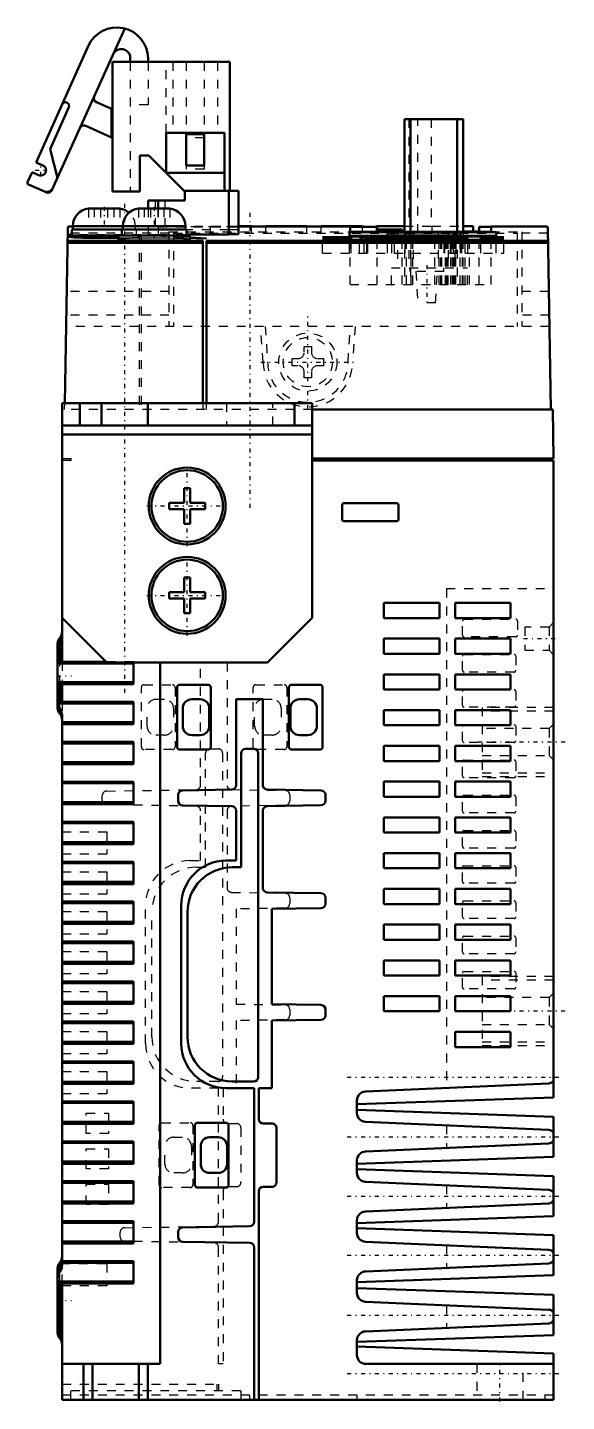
# Model space of a CAD drawing. Header units: millimetres. Extents: x 0 to 229, y 0 to 349.
# Drawn here: x 0 to 60.3, y 0 to 153.7 of the extents above; entities that cross this region are included whole.
import ezdxf

# ---------------------------------------------------------------- set-up
doc = ezdxf.new("R2010")
doc.units = ezdxf.units.MM
doc.linetypes.add('Center', pattern=[1.5, 0.45, -0.5, 0.05, -0.5])
doc.linetypes.add('Dashed', pattern=[2, 1, -1])
for name, color, linetype, lineweight in [('AM_4', 7, 'Continuous', 50), ('AM_6', 2, 'Continuous', 35), ('AM_7', 7, 'Center', 25), ('AM_9', 6, 'Dashed', 25)]:
    doc.layers.add(name, color=color, linetype=linetype, lineweight=lineweight)

# ---------------------------------------------------------------- blocks, each defined once
blk = doc.blocks.new('2_MBDLN25SF_5_in_MBDLN25SF_1100')
at = {"layer": 'AM_4'}
for p, q in [((10.88, 153.63), (2.74, 135.55)), ((0.99, 138.64), (6.8, 151.66)), ((9.5, 149.9), (22.65, 149.9)), ((9.5, 149.9), (9.5, 135.4)), ((11.5, 149.9), (11.5, 150.33)), ((13.5, 150.3), (13.5, 149.9)), ((22.65, 149.9), (22.65, 135.46)), ((4.63, 144.84), (2.54, 140.13)), ((4.36, 145.35), (4.46, 145.3)), ((7.71, 145.37), (9.39, 144.62)), ((9.39, 144.62), (9.39, 141.44)), ((42.17, 143.5), (48.77, 143.5)), ((42.17, 143.5), (42.17, 130.88)), ((42.87, 143.5), (42.87, 130.88)), ((48.07, 143.5), (48.07, 130.88)), ((48.77, 143.5), (48.77, 130.88)), ((9.39, 141.44), (6.52, 142.73)), ((15.5, 141.96), (15.5, 137.5)), ((22.05, 141.96), (15.5, 141.96)), ((17.77, 141.8), (17.77, 138.3)), ((19.77, 141.8), (17.77, 141.8)), ((19.77, 141.8), (19.77, 138.3)), ((22.05, 141.96), (22.05, 135.46)), ((2.54, 140.13), (3.36, 136.91)), ((1.73, 138.31), (0.99, 138.64)), ((12.59, 139.4), (12.59, 135.4)), ((13.59, 139.4), (12.59, 139.4)), ((17.59, 135.4), (13.59, 139.4)), ((0.02, 136.44), (0.51, 137.54)), ((0.51, 137.54), (1.23, 137.21)), ((22.05, 137.46), (15.53, 137.46)), ((19.77, 138.3), (17.77, 138.3)), ((2.08, 135.3), (0.12, 136.18)), ((9.5, 135.4), (12.59, 135.4)), ((17.53, 135.46), (23.62, 135.46)), ((17.59, 134.4), (17.59, 135.4)), ((22.52, 135.46), (22.52, 130.58)), ((23.62, 135.46), (23.62, 130.62)), ((13.52, 134.4), (17.59, 134.4)), ((13.52, 134.4), (13.52, 133.5)), ((14.62, 134.4), (14.62, 133.5)), ((7.12, 133.5), (6.82, 133.48)), ((8.17, 133.5), (7.12, 133.5)), ((10.01, 133.5), (8.97, 133.5)), ((10.32, 133.48), (10.01, 133.5)), ((12.72, 133.5), (12.42, 133.48)), ((13.77, 133.5), (12.72, 133.5)), ((15.61, 133.5), (14.57, 133.5)), ((15.92, 133.48), (15.61, 133.5)), ((4.17, 111.7), (4.52, 131.3)), ((5.07, 131.46), (4.59, 131.46)), ((4.95, 131.15), (4.95, 130.45)), ((17.79, 131.15), (4.95, 131.15)), ((5.07, 131.5), (5.07, 131.15)), ((17.67, 131.5), (5.07, 131.5)), ((10.55, 131.15), (10.55, 130.45)), ((10.67, 131.5), (10.67, 131.15)), ((17.67, 131.15), (17.67, 131.5)), ((17.79, 130.45), (17.79, 131.15)), ((23.62, 131.5), (25.07, 131.5)), ((36.09, 131.46), (23.62, 131.46)), ((25.07, 131.46), (25.07, 131.5)), ((26.67, 131.5), (31.27, 131.5)), ((26.67, 131.46), (26.67, 131.5)), ((31.27, 131.46), (31.27, 131.5)), ((32.87, 131.5), (37.47, 131.5)), ((32.87, 131.46), (32.87, 131.5)), ((36.05, 130.42), (36.05, 130.84)), ((36.05, 130.84), (52.44, 130.84)), ((36.09, 130.88), (36.09, 131.46)), ((36.09, 131.44), (39.12, 131.44)), ((51.89, 130.88), (36.09, 130.88)), ((37.47, 131.44), (37.47, 131.5)), ((39.07, 131.44), (39.07, 131.5)), ((39.07, 131.5), (42.17, 131.5)), ((39.12, 130.88), (39.12, 131.44)), ((39.12, 131.15), (41.92, 131.15)), ((40.28, 130.42), (40.28, 130.78)), ((40.78, 130.74), (42.28, 130.79)), ((40.78, 130.49), (40.78, 130.74)), ((41.08, 130.81), (47.99, 130.8)), ((41.92, 130.88), (41.92, 131.15)), ((41.92, 130.91), (42.17, 130.91)), ((42.28, 130.48), (42.28, 130.79)), ((42.28, 130.79), (47.67, 130.79)), ((47.67, 130.48), (47.67, 130.79)), ((47.97, 130.78), (47.97, 130.49)), ((48.47, 130.42), (48.47, 130.78)), ((48.77, 131.5), (49.87, 131.5)), ((48.77, 130.91), (50.54, 130.91)), ((49.87, 130.91), (49.87, 131.5)), ((50.54, 130.88), (50.54, 131.44)), ((50.54, 131.44), (51.89, 131.44)), ((58.14, 131.46), (51.89, 131.46)), ((51.89, 131.46), (51.89, 130.88)), ((52.44, 130.84), (52.44, 130.42)), ((58.22, 131.3), (58.57, 111)), ((19.63, 129.85), (4.49, 129.85)), ((19.63, 129.65), (4.49, 129.65)), ((4.95, 130.53), (4.5, 130.53)), ((4.5, 130.52), (4.95, 130.52)), ((4.57, 130.45), (4.57, 130.34)), ((18.17, 130.45), (4.57, 130.45)), ((10.17, 130.45), (10.17, 130.01)), ((17.13, 129.9), (11.21, 129.9)), ((17.79, 130.58), (22.52, 130.58)), ((18.17, 130.01), (18.17, 130.45)), ((20.03, 130.13), (18.17, 130.24)), ((18.17, 130.21), (19.63, 130.12)), ((19.63, 129.85), (19.63, 111.7)), ((20.03, 111.7), (20.03, 129.85)), ((58.24, 129.85), (20.03, 129.85)), ((58.24, 129.65), (20.03, 129.65)), ((22.52, 130.58), (23.62, 130.62)), ((33.02, 130.28), (36.22, 130.28)), ((36.22, 130.05), (33.02, 130.05)), ((52.44, 130.42), (36.05, 130.42)), ((36.22, 130.35), (50.72, 130.35)), ((36.22, 130.05), (36.22, 130.28)), ((50.72, 129.98), (36.22, 129.98)), ((37.17, 129.98), (37.17, 130.06)), ((37.97, 130.3), (46.69, 130.3)), ((37.97, 129.98), (37.97, 130.03)), ((46.69, 130.03), (37.97, 130.03)), ((38.07, 130.05), (38.07, 130.28)), ((38.07, 130.28), (46.7, 130.28)), ((46.64, 130.05), (38.07, 130.05)), ((47.67, 130.48), (41.08, 130.48)), ((41.08, 130.42), (41.08, 130.46)), ((47.67, 130.46), (41.08, 130.46)), ((46.69, 129.98), (46.69, 130.03)), ((46.7, 130.05), (46.7, 130.28)), ((48.61, 130.11), (47.35, 130.06)), ((47.41, 130.06), (47.41, 130.27)), ((47.41, 130.27), (48.61, 130.22)), ((47.67, 130.42), (47.67, 130.46)), ((47.68, 130.28), (48.99, 130.23)), ((48.99, 130.1), (47.68, 130.05)), ((47.68, 129.98), (47.68, 130.05)), ((48.61, 130.11), (48.61, 130.22)), ((48.99, 129.98), (48.99, 130.1)), ((49.27, 129.98), (49.27, 130.13)), ((50.72, 130.05), (50.72, 130.28)), ((50.72, 130.28), (53.32, 130.28)), ((53.32, 130.05), (50.72, 130.05)), ((3.87, 82.75), (3.87, 111.7)), ((31.87, 111.7), (3.87, 111.7)), ((5.87, 109.2), (5.87, 111.7)), ((8.27, 109.2), (8.27, 111.7)), ((13.47, 111.7), (13.47, 109.2)), ((29.87, 109.2), (29.87, 111.7)), ((31.87, 87.7), (31.87, 111.7)), ((58.77, 111), (31.87, 111)), ((58.77, 111), (58.87, 105.5)), ((3.87, 109.2), (31.87, 109.2)), ((3.87, 108.2), (31.87, 108.2)), ((58.87, 105.5), (31.87, 105.5)), ((58.87, 105.3), (31.87, 105.3)), ((57.87, 105.5), (57.87, 105.3)), ((58.87, 105.3), (58.87, 34.03)), ((17.52, 102.2), (17.52, 100.55)), ((18.22, 102.2), (17.52, 102.2)), ((18.22, 100.55), (18.22, 102.2)), ((17.52, 100.55), (15.87, 100.55)), ((15.87, 100.55), (15.87, 99.85)), ((19.87, 100.55), (18.22, 100.55)), ((19.87, 99.85), (19.87, 100.55)), ((35.2, 100.3), (35.2, 98.7)), ((41.33, 100.5), (35.4, 100.5)), ((41.53, 98.7), (41.53, 100.3)), ((15.87, 99.85), (17.52, 99.85)), ((17.52, 99.85), (17.52, 98.2)), ((18.22, 98.2), (18.22, 99.85)), ((18.22, 99.85), (19.87, 99.85)), ((35.4, 98.5), (41.33, 98.5)), ((17.52, 98.2), (18.22, 98.2)), ((17.52, 92.2), (17.52, 90.55)), ((18.22, 92.2), (17.52, 92.2)), ((18.22, 90.55), (18.22, 92.2)), ((15.87, 90.55), (15.87, 89.85)), ((17.52, 90.55), (15.87, 90.55)), ((15.87, 89.85), (17.52, 89.85)), ((17.52, 89.85), (17.52, 88.2)), ((19.87, 90.55), (18.22, 90.55)), ((18.22, 89.85), (19.87, 89.85)), ((18.22, 88.2), (18.22, 89.85)), ((19.87, 89.85), (19.87, 90.55)), ((39.89, 87.66), (39.89, 89.36)), ((39.89, 89.36), (46.09, 89.36)), ((46.09, 89.36), (46.09, 87.66)), ((47.86, 87.66), (47.86, 89.36)), ((47.86, 89.36), (54.06, 89.36)), ((54.06, 89.36), (54.06, 87.66)), ((8.87, 82.7), (3.87, 87.7)), ((17.52, 88.2), (18.22, 88.2)), ((31.87, 87.7), (26.87, 82.7)), ((46.09, 87.66), (39.89, 87.66)), ((54.06, 87.66), (47.86, 87.66)), ((3.37, 84.79), (3.37, 77.61)), ((3.62, 85.45), (3.62, 82.75)), ((39.89, 83.66), (39.89, 85.36)), ((39.89, 85.36), (46.09, 85.36)), ((46.09, 85.36), (46.09, 83.66)), ((47.86, 83.66), (47.86, 85.36)), ((47.86, 85.36), (54.06, 85.36)), ((54.06, 85.36), (54.06, 83.66)), ((46.09, 83.66), (39.89, 83.66)), ((54.06, 83.66), (47.86, 83.66)), ((3.37, 82.75), (8.82, 82.75)), ((11.87, 82.58), (3.37, 82.58)), ((26.87, 82.7), (8.87, 82.7)), ((11.87, 80.25), (11.87, 82.7)), ((14.84, 82.7), (14.84, 4.2)), ((11.87, 80.48), (3.37, 80.48)), ((11.87, 80.25), (3.37, 80.25)), ((3.62, 80.25), (3.62, 78.28)), ((3.87, 78.28), (3.87, 80.25)), ((20.21, 80.2), (17.04, 80.2)), ((32.72, 80.2), (29.55, 80.2)), ((39.89, 79.66), (39.89, 81.36)), ((39.89, 81.36), (46.09, 81.36)), ((46.09, 81.36), (46.09, 79.66)), ((47.86, 79.66), (47.86, 81.36)), ((47.86, 81.36), (54.06, 81.36)), ((54.06, 81.36), (54.06, 79.66)), ((16.74, 79.9), (16.74, 73.24)), ((19.34, 78.57), (18.38, 78.57)), ((20.51, 73.24), (20.51, 79.9)), ((23.36, 78.57), (23.36, 68.97)), ((26.34, 78.57), (23.36, 78.57)), ((26.34, 68.87), (26.34, 78.57)), ((29.25, 79.9), (29.25, 73.24)), ((31.38, 78.57), (30.42, 78.57)), ((33.02, 73.24), (33.02, 79.9)), ((46.09, 79.66), (39.89, 79.66)), ((54.06, 79.66), (47.86, 79.66)), ((3.41, 78.28), (11.87, 78.28)), ((11.87, 78.11), (3.41, 78.11)), ((3.62, 77.59), (3.62, 76.95)), ((11.87, 75.78), (11.87, 78.28)), ((17.38, 77.57), (17.38, 75.57)), ((20.34, 75.57), (20.34, 77.57)), ((29.42, 77.57), (29.42, 75.57)), ((32.38, 75.57), (32.38, 77.57)), ((39.89, 75.66), (39.89, 77.36)), ((39.89, 77.36), (46.09, 77.36)), ((46.09, 77.36), (46.09, 75.66)), ((47.86, 75.66), (47.86, 77.36)), ((47.86, 77.36), (54.06, 77.36)), ((54.06, 77.36), (54.06, 75.66)), ((3.87, 15.22), (3.87, 76.76)), ((11.87, 76.01), (3.87, 76.01)), ((11.87, 75.78), (3.87, 75.78)), ((46.09, 75.66), (39.89, 75.66)), ((54.06, 75.66), (47.86, 75.66)), ((3.87, 73.81), (11.87, 73.81)), ((11.87, 71.31), (11.87, 73.81)), ((18.38, 74.57), (19.34, 74.57)), ((30.42, 74.57), (31.38, 74.57)), ((11.87, 73.64), (3.87, 73.64)), ((17.04, 72.94), (20.21, 72.94)), ((23.91, 72.53), (23.91, 59.77)), ((25.33, 73.03), (24.41, 73.03)), ((25.83, 36.31), (25.83, 72.53)), ((29.55, 72.94), (32.72, 72.94)), ((39.89, 71.66), (39.89, 73.36)), ((39.89, 73.36), (46.09, 73.36)), ((46.09, 73.36), (46.09, 71.66)), ((47.86, 71.66), (47.86, 73.36)), ((47.86, 73.36), (54.06, 73.36)), ((54.06, 73.36), (54.06, 71.66)), ((11.87, 71.54), (3.87, 71.54)), ((11.87, 71.31), (3.87, 71.31)), ((46.09, 71.66), (39.89, 71.66)), ((54.06, 71.66), (47.86, 71.66)), ((3.87, 69.34), (11.87, 69.34)), ((11.87, 66.84), (11.87, 69.34)), ((39.89, 67.66), (39.89, 69.36)), ((39.89, 69.36), (46.09, 69.36)), ((46.09, 69.36), (46.09, 67.66)), ((47.86, 67.66), (47.86, 69.36)), ((47.86, 69.36), (54.06, 69.36)), ((54.06, 69.36), (54.06, 67.66)), ((11.87, 69.17), (3.87, 69.17)), ((16.86, 67.88), (16.86, 67.2)), ((22.86, 68.47), (17.35, 68.38)), ((32.83, 68.37), (26.82, 68.47)), ((33.33, 67.21), (33.33, 67.87)), ((46.09, 67.66), (39.89, 67.66)), ((54.06, 67.66), (47.86, 67.66)), ((11.87, 67.07), (3.87, 67.07)), ((11.87, 66.84), (3.87, 66.84)), ((17.35, 66.7), (22.86, 66.61)), ((23.36, 66.11), (23.36, 60.52)), ((26.34, 57.37), (26.34, 66.21)), ((26.82, 66.61), (32.83, 66.71)), ((3.87, 64.87), (11.87, 64.87)), ((11.87, 64.7), (3.87, 64.7)), ((11.87, 62.37), (11.87, 64.87)), ((39.89, 63.66), (39.89, 65.36)), ((39.89, 65.36), (46.09, 65.36)), ((46.09, 65.36), (46.09, 63.66)), ((47.86, 63.66), (47.86, 65.36)), ((47.86, 65.36), (54.06, 65.36)), ((54.06, 65.36), (54.06, 63.66)), ((46.09, 63.66), (39.89, 63.66)), ((54.06, 63.66), (47.86, 63.66)), ((11.87, 62.6), (3.87, 62.6)), ((11.87, 62.37), (3.87, 62.37)), ((3.87, 60.4), (11.87, 60.4)), ((11.87, 60.23), (3.87, 60.23)), ((11.87, 57.9), (11.87, 60.4)), ((23.36, 60.52), (22.21, 60.52)), ((39.89, 59.66), (39.89, 61.36)), ((39.89, 61.36), (46.09, 61.36)), ((46.09, 61.36), (46.09, 59.66)), ((47.86, 59.66), (47.86, 61.36)), ((47.86, 61.36), (54.06, 61.36)), ((54.06, 61.36), (54.06, 59.66)), ((23.91, 59.77), (22.9, 59.77)), ((46.09, 59.66), (39.89, 59.66)), ((54.06, 59.66), (47.86, 59.66)), ((11.87, 58.13), (3.87, 58.13)), ((11.87, 57.9), (3.87, 57.9)), ((32.83, 56.87), (26.82, 56.97)), ((39.89, 55.66), (39.89, 57.36)), ((39.89, 57.36), (46.09, 57.36)), ((46.09, 57.36), (46.09, 55.66)), ((47.86, 55.66), (47.86, 57.36)), ((47.86, 57.36), (54.06, 57.36)), ((54.06, 57.36), (54.06, 55.66)), ((3.87, 55.93), (11.87, 55.93)), ((11.87, 55.76), (3.87, 55.76)), ((11.87, 53.43), (11.87, 55.93)), ((17.21, 55.52), (17.21, 40.06)), ((33.33, 55.71), (33.33, 56.37)), ((46.09, 55.66), (39.89, 55.66)), ((54.06, 55.66), (47.86, 55.66)), ((17.9, 54.77), (17.9, 40.81)), ((27.34, 55.12), (32.83, 55.21)), ((27.34, 44.46), (27.34, 55.12)), ((11.87, 53.66), (3.87, 53.66)), ((11.87, 53.43), (3.87, 53.43)), ((39.89, 51.66), (39.89, 53.36)), ((39.89, 53.36), (46.09, 53.36)), ((46.09, 53.36), (46.09, 51.66)), ((47.86, 51.66), (47.86, 53.36)), ((47.86, 53.36), (54.06, 53.36)), ((54.06, 53.36), (54.06, 51.66)), ((3.87, 51.46), (11.87, 51.46)), ((11.87, 51.29), (3.87, 51.29)), ((11.87, 48.96), (11.87, 51.46)), ((46.09, 51.66), (39.89, 51.66)), ((54.06, 51.66), (47.86, 51.66)), ((39.89, 47.66), (39.89, 49.36)), ((39.89, 49.36), (46.09, 49.36)), ((46.09, 49.36), (46.09, 47.66)), ((47.86, 47.66), (47.86, 49.36)), ((47.86, 49.36), (54.06, 49.36)), ((54.06, 49.36), (54.06, 47.66)), ((11.87, 49.19), (3.87, 49.19)), ((11.87, 48.96), (3.87, 48.96)), ((46.09, 47.66), (39.89, 47.66)), ((54.06, 47.66), (47.86, 47.66)), ((3.87, 46.99), (11.87, 46.99)), ((11.87, 46.82), (3.87, 46.82)), ((11.87, 44.49), (11.87, 46.99)), ((11.87, 44.72), (3.87, 44.72)), ((39.89, 43.66), (39.89, 45.36)), ((39.89, 45.36), (46.09, 45.36)), ((46.09, 45.36), (46.09, 43.66)), ((47.86, 43.66), (47.86, 45.36)), ((47.86, 45.36), (54.06, 45.36)), ((54.06, 45.36), (54.06, 43.66)), ((11.87, 44.49), (3.87, 44.49)), ((32.83, 44.37), (27.34, 44.46)), ((33.33, 43.21), (33.33, 43.87)), ((46.09, 43.66), (39.89, 43.66)), ((54.06, 43.66), (47.86, 43.66)), ((3.87, 42.52), (11.87, 42.52)), ((11.87, 42.35), (3.87, 42.35)), ((11.87, 40.02), (11.87, 42.52)), ((27.34, 42.62), (32.83, 42.71)), ((27.34, 35.06), (27.34, 42.62)), ((11.87, 40.25), (3.87, 40.25)), ((11.87, 40.02), (3.87, 40.02)), ((47.86, 39.66), (47.86, 41.36)), ((47.86, 41.36), (54.06, 41.36)), ((54.06, 41.36), (54.06, 39.66)), ((54.06, 39.66), (47.86, 39.66)), ((3.87, 38.05), (11.87, 38.05)), ((11.87, 37.88), (3.87, 37.88)), ((11.87, 35.55), (11.87, 38.05)), ((11.87, 35.78), (3.87, 35.78)), ((11.87, 35.55), (3.87, 35.55)), ((22.9, 35.81), (25.33, 35.81)), ((37.82, 34.69), (58.3, 35.58)), ((22.21, 35.06), (25.36, 35.06)), ((25.36, 35.06), (25.36, 20.11)), ((25.87, 35.06), (27.34, 35.06)), ((25.87, 31.61), (25.87, 35.06)), ((36.87, 33.26), (58.87, 34.03)), ((3.87, 33.58), (11.87, 33.58)), ((11.87, 33.41), (3.87, 33.41)), ((11.87, 31.08), (11.87, 33.58)), ((36.87, 32.29), (36.87, 33.69)), ((58.87, 31.87), (36.87, 32.64)), ((11.87, 31.31), (3.87, 31.31)), ((11.87, 31.08), (3.87, 31.08)), ((18.74, 30.9), (18.74, 24.24)), ((22.21, 31.2), (19.04, 31.2)), ((22.51, 24.24), (22.51, 30.9)), ((27.37, 31.11), (26.37, 31.11)), ((58.3, 30.4), (37.82, 31.29)), ((58.87, 31.87), (58.87, 27.37)), ((21.34, 29.57), (20.38, 29.57)), ((27.87, 24.53), (27.87, 30.61)), ((3.87, 29.11), (11.87, 29.11)), ((11.87, 28.94), (3.87, 28.94)), ((11.87, 26.61), (11.87, 29.11)), ((19.38, 28.57), (19.38, 26.57)), ((22.34, 26.57), (22.34, 28.57)), ((37.82, 27.98), (58.3, 28.87)), ((11.87, 26.84), (3.87, 26.84)), ((11.87, 26.61), (3.87, 26.61)), ((36.87, 26.6), (58.87, 27.37)), ((36.87, 25.58), (36.87, 26.98)), ((3.87, 24.64), (11.87, 24.64)), ((11.87, 22.14), (11.87, 24.64)), ((20.38, 25.57), (21.34, 25.57)), ((58.87, 25.23), (36.87, 26)), ((58.87, 25.23), (58.87, 20.73)), ((11.87, 24.47), (3.87, 24.47)), ((19.04, 23.94), (22.21, 23.94)), ((25.87, 0.2), (25.87, 23.53)), ((26.37, 24.03), (27.37, 24.03)), ((58.3, 23.69), (37.82, 24.58)), ((11.87, 22.37), (3.87, 22.37)), ((11.87, 22.14), (3.87, 22.14)), ((37.82, 21.27), (58.3, 22.16)), ((3.87, 20.17), (11.87, 20.17)), ((11.87, 20), (3.87, 20)), ((11.87, 17.67), (11.87, 20.17)), ((36.87, 19.96), (58.87, 20.73)), ((36.87, 18.87), (36.87, 20.27)), ((16.86, 18.98), (16.86, 18.38)), ((24.86, 19.61), (17.35, 19.48)), ((58.87, 18.62), (36.87, 19.39)), ((58.87, 18.62), (58.87, 14.12)), ((11.87, 17.9), (3.87, 17.9)), ((11.87, 17.67), (3.87, 17.67)), ((17.35, 17.88), (24.86, 17.75)), ((25.36, 17.25), (25.36, 0.2)), ((58.3, 16.98), (37.82, 17.87)), ((3.62, 14.48), (3.62, 15.55)), ((3.87, 15.7), (11.87, 15.7)), ((11.87, 15.53), (3.87, 15.53)), ((11.87, 13.2), (11.87, 15.7)), ((37.82, 14.56), (58.3, 15.45)), ((3.37, 7.71), (3.37, 14.89)), ((36.87, 13.35), (58.87, 14.12)), ((11.87, 13.43), (3.37, 13.43)), ((3.37, 13.2), (11.87, 13.2)), ((3.62, 7.05), (3.62, 13.2)), ((3.87, 13.2), (3.87, 0.2)), ((36.87, 12.16), (36.87, 13.56)), ((58.87, 11.93), (36.87, 12.7)), ((58.3, 10.27), (37.82, 11.16)), ((58.87, 11.93), (58.87, 7.43)), ((37.82, 7.85), (58.3, 8.74)), ((36.87, 6.66), (58.87, 7.43)), ((36.87, 5.2), (36.87, 6.85)), ((58.87, 5.37), (36.87, 6.14)), ((58.87, 5.37), (58.87, 0.2)), ((14.84, 4.2), (3.87, 4.2)), ((6.27, 4.2), (6.27, 0.2)), ((7.27, 4.2), (7.27, 0.2)), ((12.47, 4.2), (12.47, 0.2)), ((13.47, 4.2), (13.47, 0.2)), ((58.87, 4.2), (37.87, 4.2)), ((58.87, 0.2), (3.87, 0.2))]:
    blk.add_line(p, q, dxfattribs=at)
for points in [[(8.97, 133.48), (8.57, 133.48), (8.17, 133.48)], [(14.57, 133.48), (14.17, 133.48), (13.77, 133.48)], [(4.6, 131.46), (4.59, 131.46), (4.55, 131.41), (4.52, 131.3)], [(40.28, 130.78), (40.32, 130.79), (40.45, 130.8), (40.65, 130.8), (40.9, 130.81), (41.08, 130.81)], [(47.67, 130.79), (47.77, 130.79), (47.85, 130.79), (47.92, 130.79), (47.96, 130.79), (47.97, 130.78)], [(47.99, 130.8), (48.17, 130.8), (48.34, 130.8), (48.45, 130.79), (48.47, 130.78)], [(58.22, 131.3), (58.22, 131.31), (58.21, 131.33), (58.19, 131.4), (58.14, 131.45), (58.13, 131.46)], [(4.57, 130.34), (4.58, 130.32), (4.69, 130.3), (4.91, 130.28), (5.24, 130.25), (5.65, 130.23), (6.16, 130.22), (6.73, 130.2), (7.35, 130.19), (8.01, 130.19), (8.68, 130.19), (9.35, 130.19), (10, 130.2), (10.17, 130.2)], [(10.17, 130.01), (10.22, 129.99), (10.39, 129.96), (10.67, 129.93), (10.91, 129.92), (11.21, 129.9)], [(17.13, 129.9), (17.53, 129.92), (17.85, 129.95), (18.06, 129.97), (18.16, 130), (18.17, 130.01)], [(37.17, 130.27), (37.21, 130.28), (37.34, 130.29), (37.54, 130.29), (37.79, 130.3), (37.97, 130.3)], [(37.97, 130.03), (37.7, 130.03), (37.47, 130.04), (37.29, 130.05), (37.19, 130.06), (37.17, 130.06)], [(37.67, 130.27), (37.69, 130.27), (37.75, 130.28), (37.85, 130.28), (37.98, 130.28), (38.07, 130.28)], [(38.07, 130.05), (37.93, 130.05), (37.82, 130.05), (37.73, 130.06), (37.68, 130.06), (37.67, 130.07)], [(41.08, 130.46), (40.81, 130.46), (40.58, 130.47), (40.4, 130.47), (40.3, 130.48), (40.28, 130.49)], [(41.08, 130.48), (40.98, 130.48), (40.89, 130.48), (40.82, 130.48), (40.78, 130.49), (40.78, 130.49)], [(47.35, 130.06), (47.08, 130.05), (46.76, 130.05), (46.64, 130.05)], [(46.69, 130.3), (47.15, 130.3), (47.56, 130.29), (47.68, 130.28)], [(47.68, 130.05), (47.29, 130.04), (46.84, 130.03), (46.69, 130.03)], [(46.7, 130.28), (47.03, 130.28), (47.32, 130.27), (47.41, 130.27)], [(47.97, 130.49), (47.95, 130.49), (47.9, 130.48), (47.83, 130.48), (47.73, 130.48), (47.67, 130.48)], [(48.47, 130.49), (48.42, 130.48), (48.29, 130.47), (48.09, 130.47), (47.84, 130.46), (47.67, 130.46)], [(48.61, 130.22), (48.71, 130.22), (48.76, 130.21), (48.77, 130.21)], [(48.77, 130.13), (48.74, 130.12), (48.65, 130.11), (48.61, 130.11)], [(48.99, 130.23), (49.17, 130.22), (49.26, 130.21), (49.27, 130.21)], [(49.27, 130.13), (49.21, 130.11), (49.06, 130.1), (48.99, 130.1)], [(3.41, 78.11), (3.4, 78.18), (3.39, 78.23), (3.4, 78.26), (3.4, 78.28), (3.41, 78.28)], [(3.62, 77.59), (3.5, 77.81), (3.42, 78.06), (3.41, 78.11)], [(3.62, 77.59), (3.82, 77.14), (3.87, 76.76)], [(3.37, 13.68), (3.39, 13.93), (3.52, 14.33), (3.62, 14.48)], [(3.87, 15.22), (3.86, 15.13), (3.83, 14.93), (3.76, 14.73), (3.62, 14.48)]]:
    blk.add_lwpolyline(points, dxfattribs=at)
for centre, radius in [((17.87, 100.2), 4.3), ((17.87, 100.2), 4), ((17.87, 90.2), 4.3), ((17.87, 90.2), 4)]:
    blk.add_circle(centre, radius, dxfattribs=at)
for centre, radius, start, end in [((10, 150.24), 3.5, 0.9732, 155.9948), ((10.5, 150.33), 1, 0, 155.755), ((4.22, 145.04), 0.34, 65.755, 155.9848), ((4.31, 144.98), 0.35, 335.9848, 65.755), ((7.92, 145.83), 0.5, 155.755, 245.755), ((6.32, 142.27), 0.5, 65.755, 155.755), ((1.48, 137.76), 0.6, 245.7546, 65.7555), ((0.2, 136.36), 0.2, 155.9848, 245.755), ((2.14, 136.15), 0.8, 245.755, 335.755), ((2.29, 135.75), 0.5, 245.755, 335.755), ((7.07, 131.5), 2, 97.1746, 180), ((10.07, 131.5), 2, 49.4584, 82.8324), ((12.67, 131.5), 2, 97.1746, 180), ((15.67, 131.5), 2, 0, 82.8324), ((35.4, 100.3), 0.2, 90, 180), ((41.33, 100.3), 0.2, 0, 90), ((35.4, 98.7), 0.2, 180, 270), ((41.33, 98.7), 0.2, 270, 0), ((2.87, 86.11), 1, 318.5903, 359.9176), ((4.37, 84.79), 1, 138.5904, 180), ((17.04, 79.9), 0.3, 90, 180), ((20.21, 79.9), 0.3, 0, 90), ((29.55, 79.9), 0.3, 90, 180), ((32.72, 79.9), 0.3, 0, 90), ((18.38, 77.57), 1, 90, 180), ((19.34, 77.57), 1, 0, 90), ((30.42, 77.57), 1, 90, 180), ((31.38, 77.57), 1, 0, 90), ((4.37, 77.61), 1, 180, 221.4096), ((2.87, 76.29), 1, 0.0824, 41.4097), ((18.38, 75.57), 1, 180, 270), ((19.34, 75.57), 1, 270, 0), ((30.42, 75.57), 1, 180, 270), ((31.38, 75.57), 1, 270, 0), ((17.04, 73.24), 0.3, 180, 270), ((20.21, 73.24), 0.3, 270, 0), ((24.41, 72.53), 0.5, 90, 180), ((25.33, 72.53), 0.5, 0, 90), ((29.55, 73.24), 0.3, 180, 270), ((32.72, 73.24), 0.3, 270, 0), ((17.36, 67.88), 0.5, 91, 180), ((22.86, 68.97), 0.5, 271, 0), ((26.83, 68.97), 0.5, 191.4783, 269), ((32.83, 67.87), 0.5, 0, 89), ((17.36, 67.2), 0.5, 180, 269), ((22.86, 66.11), 0.5, 0, 89), ((26.83, 66.11), 0.5, 91, 168.5217), ((32.83, 67.21), 0.5, 271, 0), ((22.21, 55.52), 5, 90, 180), ((22.9, 54.77), 5, 90, 180), ((26.83, 57.47), 0.5, 191.4783, 269), ((32.83, 56.37), 0.5, 0, 89), ((32.83, 55.71), 0.5, 271, 0), ((32.83, 43.87), 0.5, 0, 89), ((32.83, 43.21), 0.5, 271, 0), ((22.21, 40.06), 5, 180, 270), ((22.9, 40.81), 5, 180, 270), ((25.33, 36.31), 0.5, 270, 0), ((58.27, 36.28), 0.7, 272.5, 328.9973), ((37.87, 33.69), 1, 92.5, 180), ((37.87, 32.29), 1, 180, 267.5), ((19.04, 30.9), 0.3, 90, 180), ((22.21, 30.9), 0.3, 0, 90), ((26.37, 31.61), 0.5, 180, 270), ((27.37, 30.61), 0.5, 0, 90), ((20.38, 28.57), 1, 90, 180), ((21.34, 28.57), 1, 0, 90), ((58.27, 29.7), 0.7, 31.0027, 87.5), ((37.87, 26.98), 1, 92.5, 180), ((58.27, 29.57), 0.7, 272.5, 328.9973), ((20.38, 26.57), 1, 180, 270), ((21.34, 26.57), 1, 270, 0), ((37.87, 25.58), 1, 180, 267.5), ((19.04, 24.24), 0.3, 180, 270), ((22.21, 24.24), 0.3, 270, 0), ((26.37, 23.53), 0.5, 90, 180), ((27.37, 24.53), 0.5, 270, 0), ((58.27, 22.99), 0.7, 31.0027, 87.5), ((58.27, 22.86), 0.7, 272.5, 328.9973), ((24.86, 20.11), 0.5, 271, 0), ((37.87, 20.27), 1, 92.5, 180), ((17.36, 18.98), 0.5, 91, 180), ((37.87, 18.87), 1, 180, 267.5), ((17.36, 18.38), 0.5, 180, 269), ((24.86, 17.25), 0.5, 0, 89), ((58.27, 16.28), 0.7, 31.0027, 87.5), ((4.37, 14.89), 1, 138.5904, 180), ((2.87, 16.21), 1, 318.5903, 0), ((58.27, 16.15), 0.7, 272.5, 328.9973), ((37.87, 13.56), 1, 92.5, 180), ((37.87, 12.16), 1, 180, 267.5), ((58.27, 9.57), 0.7, 31.0027, 87.5), ((4.37, 7.71), 1, 180, 221.4096), ((37.87, 6.85), 1, 92.5, 180), ((58.27, 9.44), 0.7, 272.5, 328.9973), ((2.87, 6.39), 1, 0, 41.4097), ((37.87, 5.2), 1, 180, 270)]:
    blk.add_arc(centre, radius, start, end, dxfattribs=at)
at = {"layer": 'AM_7'}
for p, q in [((1.48, 137.13), (1.48, 138.39)), ((0.85, 137.76), (2.11, 137.76)), ((10.87, 134), (10.87, 79)), ((8.57, 133.68), (8.57, 129.72)), ((14.17, 133.68), (14.17, 129.72)), ((24.87, 133), (24.87, 100)), ((44.67, 127.14), (44.67, 122.74)), ((31.37, 111.05), (31.37, 121.55)), ((26.12, 116.3), (36.62, 116.3)), ((17.87, 95.69), (17.87, 104.72)), ((13.35, 100.2), (22.38, 100.2)), ((17.87, 85.69), (17.87, 94.72)), ((13.35, 90.2), (22.38, 90.2)), ((55.51, 85.36), (59.03, 85.36)), ((3.29, 81.2), (4.94, 81.2)), ((50.42, 73.8), (60.32, 73.8)), ((50.42, 43.7), (60.32, 43.7)), ((35.77, 36.28), (59.97, 36.28)), ((35.77, 29.62), (59.97, 29.62)), ((35.77, 22.98), (59.97, 22.98)), ((35.77, 16.37), (59.97, 16.37)), ((3.29, 11.3), (4.94, 11.3)), ((35.77, 9.68), (59.97, 9.68)), ((35.77, 3.12), (59.97, 3.12)), ((52.87, 0), (52.87, 4.4))]:
    blk.add_line(p, q, dxfattribs=at)
at = {"layer": 'AM_9'}
for p, q in [((11.5, 149.9), (11.5, 135.4)), ((13.5, 149.9), (13.5, 145.09)), ((15.5, 141.96), (15.5, 149.9)), ((16.27, 149.9), (16.27, 141.9)), ((17.77, 149.9), (17.77, 141.9)), ((19.77, 149.9), (19.77, 141.9)), ((21.27, 149.9), (21.27, 141.9)), ((13.5, 145.09), (11.5, 145.09)), ((42.67, 143.5), (42.67, 131.5)), ((43.67, 130.72), (43.67, 143.5)), ((45.17, 143.5), (45.17, 131.5)), ((22.05, 141.9), (15.5, 141.9)), ((19.77, 141.4), (17.77, 141.4)), ((22.05, 137.4), (15.59, 137.4)), ((17.77, 138.3), (17.77, 137.9)), ((19.77, 137.9), (17.77, 137.9)), ((19.77, 138.3), (19.77, 137.9)), ((14.27, 134.4), (14.27, 131.11)), ((15.37, 134.4), (15.37, 131.09)), ((6.82, 133.48), (6.82, 131.5)), ((7.47, 133.5), (7.47, 131.5)), ((8.17, 133.48), (8.17, 131.5)), ((8.97, 133.48), (8.97, 131.5)), ((9.67, 133.5), (9.67, 131.5)), ((10.32, 133.48), (10.32, 131.5)), ((12.42, 133.48), (12.42, 131.5)), ((13.07, 133.5), (13.07, 131.5)), ((13.52, 133.5), (13.52, 130.62)), ((13.77, 133.48), (13.77, 131.5)), ((14.57, 133.5), (14.57, 131.5)), ((14.62, 133.5), (14.62, 130.58)), ((15.27, 133.5), (15.27, 131.5)), ((15.92, 133.48), (15.92, 131.5)), ((15.83, 130.74), (4.51, 130.74)), ((23.62, 131.46), (5.07, 131.46)), ((12.07, 131.15), (12.07, 131.5)), ((12.19, 130.45), (12.19, 131.15)), ((23.62, 131.39), (13.52, 131.39)), ((14.27, 131.46), (23.62, 131.46)), ((15.37, 131.09), (14.27, 131.11)), ((22.52, 131.09), (15.37, 131.09)), ((15.83, 130.88), (15.83, 120.3)), ((15.83, 130.88), (55.3, 130.88)), ((16.33, 130.72), (54.8, 130.72)), ((16.33, 130.72), (16.33, 120.3)), ((20.47, 131.5), (23.62, 131.5)), ((20.47, 130.72), (20.47, 131.5)), ((23.62, 131.11), (22.52, 131.09)), ((25.07, 130.72), (25.07, 131.46)), ((26.67, 130.72), (26.67, 131.46)), ((31.27, 130.72), (31.27, 131.46)), ((32.87, 130.72), (32.87, 131.46)), ((36.09, 124.99), (36.09, 130.88)), ((37.47, 130.72), (37.47, 131.44)), ((39.07, 130.72), (39.07, 131.44)), ((39.12, 124.99), (39.12, 130.88)), ((41.08, 130.46), (41.08, 130.81)), ((41.42, 130.84), (47.82, 130.84)), ((41.42, 130.84), (41.42, 126.84)), ((41.92, 124.99), (41.92, 130.88)), ((42.17, 131.5), (45.17, 131.5)), ((42.17, 130.91), (48.77, 130.91)), ((42.17, 130.88), (42.17, 124.99)), ((42.68, 130.84), (42.68, 126.84)), ((42.87, 130.88), (42.87, 124.99)), ((43.17, 130.84), (43.17, 126.84)), ((45.27, 131.5), (48.77, 131.5)), ((45.27, 130.72), (45.27, 131.5)), ((45.97, 130.84), (45.97, 126.84)), ((47.08, 130.84), (47.08, 126.84)), ((47.67, 130.79), (47.67, 130.81)), ((47.82, 130.84), (47.82, 126.84)), ((48.07, 130.88), (48.07, 124.99)), ((48.77, 130.88), (48.77, 130.21)), ((49.87, 130.72), (49.87, 130.91)), ((50.54, 124.99), (50.54, 130.88)), ((51.89, 124.99), (51.89, 130.88)), ((54.8, 130.72), (54.8, 120.3)), ((55.3, 130.88), (55.3, 120.3)), ((58.23, 130.74), (55.3, 130.74)), ((12.73, 130.53), (4.95, 130.53)), ((4.95, 130.52), (12.51, 130.52)), ((12.51, 130.52), (12.51, 111)), ((12.51, 130.52), (18.17, 130.21)), ((12.57, 130.34), (12.57, 130.45)), ((12.73, 130.53), (12.73, 111)), ((18.17, 130.24), (12.73, 130.53)), ((13.52, 130.62), (14.62, 130.58)), ((14.62, 130.58), (17.79, 130.58)), ((33.02, 128.5), (33.02, 130.05)), ((36.05, 128.5), (36.05, 130.42)), ((36.22, 128.5), (36.22, 129.98)), ((37.17, 128.5), (37.17, 129.98)), ((37.67, 128.5), (37.67, 130.07)), ((37.97, 130.03), (37.97, 130.3)), ((37.97, 128.5), (37.97, 129.98)), ((38.07, 128.5), (38.07, 130.05)), ((40.28, 128.5), (40.28, 130.42)), ((40.78, 128.5), (40.78, 130.49)), ((41.08, 128.5), (41.08, 130.42)), ((42.28, 128.5), (42.28, 130.48)), ((42.42, 129.84), (49.47, 129.84)), ((42.42, 124.99), (42.42, 129.84)), ((42.92, 124.99), (42.92, 129.84)), ((43.12, 124.99), (43.12, 129.84)), ((45.57, 124.99), (45.57, 129.84)), ((46.07, 124.99), (46.07, 129.84)), ((46.27, 124.99), (46.27, 129.84)), ((46.37, 124.99), (46.37, 129.84)), ((46.64, 128.5), (46.64, 130.05)), ((46.69, 130.03), (46.69, 130.3)), ((46.69, 128.5), (46.69, 129.98)), ((46.7, 128.5), (46.7, 130.05)), ((46.77, 124.99), (46.77, 129.84)), ((46.87, 124.99), (46.87, 129.84)), ((47.02, 124.99), (47.02, 129.84)), ((47.07, 124.99), (47.07, 129.84)), ((47.35, 128.5), (47.35, 130.06)), ((47.37, 124.99), (47.37, 129.84)), ((47.41, 128.5), (47.41, 130.06)), ((47.57, 124.99), (47.57, 129.84)), ((47.67, 130.46), (47.67, 130.48)), ((47.67, 128.5), (47.67, 130.42)), ((47.68, 130.05), (47.68, 130.28)), ((47.68, 128.5), (47.68, 129.98)), ((47.72, 124.99), (47.72, 129.84)), ((47.87, 124.99), (47.87, 129.84)), ((47.92, 124.99), (47.92, 129.84)), ((47.97, 128.5), (47.97, 130.49)), ((48.42, 124.99), (48.42, 129.84)), ((48.47, 128.5), (48.47, 130.42)), ((48.61, 128.5), (48.61, 130.11)), ((48.67, 124.99), (48.67, 129.84)), ((48.77, 124.99), (48.77, 130.13)), ((48.97, 124.99), (48.97, 129.84)), ((48.99, 130.1), (48.99, 130.23)), ((48.99, 128.5), (48.99, 129.98)), ((49.27, 128.5), (49.27, 129.98)), ((49.47, 124.99), (49.47, 129.84)), ((50.72, 128.5), (50.72, 129.98)), ((52.44, 128.5), (52.44, 130.42)), ((53.32, 128.5), (53.32, 130.05)), ((33.02, 128.5), (53.32, 128.5)), ((40.72, 124.99), (40.72, 126.84)), ((40.72, 126.84), (49.22, 126.84)), ((42.77, 126.84), (42.77, 126.44)), ((46.57, 126.44), (42.77, 126.44)), ((43.47, 126.44), (43.67, 122.94)), ((45.67, 122.94), (45.87, 126.44)), ((46.57, 126.44), (46.57, 126.84)), ((49.22, 124.99), (49.22, 126.84)), ((36.09, 124.99), (51.89, 124.99)), ((15.83, 124.21), (4.39, 124.21)), ((58.34, 124.21), (55.3, 124.21)), ((15.83, 121.57), (4.35, 121.57)), ((45.67, 122.94), (43.67, 122.94)), ((58.39, 121.57), (55.3, 121.57)), ((58.41, 120.3), (4.32, 120.3)), ((26.37, 116.3), (26.09, 120.3)), ((26.59, 120.3), (26.87, 116.32)), ((35.87, 116.32), (36.14, 120.3)), ((36.65, 120.3), (36.37, 116.3)), ((30.97, 117.4), (30.97, 118.05)), ((30.97, 118.05), (31.77, 118.05)), ((31.77, 118.05), (31.77, 117.4)), ((29.62, 115.9), (29.62, 116.7)), ((29.62, 116.7), (30.27, 116.7)), ((30.27, 115.9), (29.62, 115.9)), ((32.47, 116.7), (33.12, 116.7)), ((33.12, 115.9), (32.47, 115.9)), ((33.12, 116.7), (33.12, 115.9)), ((30.97, 114.55), (30.97, 115.2)), ((31.77, 114.55), (30.97, 114.55)), ((31.77, 115.2), (31.77, 114.55)), ((3.87, 105.5), (3.96, 111)), ((31.87, 111), (3.96, 111)), ((4.16, 111), (4.17, 111.7)), ((19.63, 111.7), (19.63, 111)), ((20.03, 111), (20.03, 111.7)), ((22.27, 111.7), (22.27, 109.2)), ((27.47, 109.2), (27.47, 111.7)), ((3.87, 105.5), (4.87, 105.5)), ((4.87, 105.3), (3.87, 105.3)), ((4.87, 105.3), (4.87, 105.5)), ((46.87, 90.95), (58.87, 90.95)), ((46.87, 90.95), (46.87, 35.08)), ((48.67, 85.76), (48.67, 87.33)), ((48.87, 87.53), (54.64, 87.53)), ((54.84, 87.33), (54.84, 85.76)), ((58.37, 86.66), (55.67, 86.66)), ((55.67, 86.66), (55.67, 84.06)), ((58.87, 87.16), (58.37, 86.66)), ((58.37, 86.66), (58.37, 84.06)), ((54.64, 85.56), (48.87, 85.56)), ((48.67, 81.82), (48.67, 83.39)), ((48.87, 83.59), (54.44, 83.59)), ((54.64, 83.39), (54.64, 81.82)), ((55.67, 84.06), (58.37, 84.06)), ((58.37, 84.06), (58.87, 83.56)), ((3.62, 80.25), (3.62, 82.75)), ((3.87, 82.75), (3.87, 80.25)), ((11.87, 82.75), (8.82, 82.75)), ((11.87, 82.75), (11.87, 82.7)), ((19.37, 68.97), (19.37, 82.7)), ((22.35, 82.7), (22.35, 68.87)), ((54.44, 81.62), (48.87, 81.62)), ((13.04, 80.2), (16.21, 80.2)), ((25.55, 80.2), (28.72, 80.2)), ((12.74, 73.24), (12.74, 79.9)), ((14.38, 78.57), (15.34, 78.57)), ((16.51, 79.9), (16.51, 73.24)), ((25.25, 73.24), (25.25, 79.9)), ((26.42, 78.57), (27.38, 78.57)), ((29.02, 79.9), (29.02, 73.24)), ((48.67, 77.88), (48.67, 79.45)), ((48.87, 79.65), (54.44, 79.65)), ((54.64, 79.45), (54.64, 77.88)), ((3.62, 77.59), (3.62, 78.28)), ((3.87, 78.28), (3.87, 76.76)), ((13.38, 75.57), (13.38, 77.57)), ((16.34, 77.57), (16.34, 75.57)), ((25.42, 75.57), (25.42, 77.57)), ((28.38, 77.57), (28.38, 75.57)), ((54.44, 77.68), (48.87, 77.68)), ((58.87, 77.67), (50.87, 77.67)), ((50.87, 77.67), (50.87, 69.94)), ((58.87, 77.25), (50.87, 77.25)), ((48.67, 73.94), (48.67, 75.51)), ((48.87, 75.71), (54.44, 75.71)), ((54.64, 75.51), (54.64, 73.94)), ((58.87, 75.8), (58.37, 75.3)), ((15.34, 74.57), (14.38, 74.57)), ((27.38, 74.57), (26.42, 74.57)), ((58.37, 75.3), (50.87, 75.3)), ((58.37, 75.3), (58.37, 72.3)), ((16.21, 72.94), (13.04, 72.94)), ((19.92, 59.77), (19.92, 72.53)), ((20.42, 73.03), (21.34, 73.03)), ((21.84, 72.53), (21.84, 36.31)), ((28.72, 72.94), (25.55, 72.94)), ((54.44, 73.74), (48.87, 73.74)), ((50.87, 72.3), (58.37, 72.3)), ((58.37, 72.3), (58.87, 71.8)), ((48.67, 70), (48.67, 71.57)), ((48.87, 71.77), (54.44, 71.77)), ((54.64, 71.57), (54.64, 70)), ((54.44, 69.8), (48.87, 69.8)), ((50.87, 70.35), (58.87, 70.35)), ((50.87, 69.94), (58.87, 69.94)), ((8.37, 67.28), (8.37, 67.8)), ((8.86, 68.3), (18.87, 68.47)), ((22.83, 68.47), (28.84, 68.37)), ((29.34, 67.87), (29.34, 67.21)), ((48.87, 67.83), (54.44, 67.83)), ((18.87, 66.61), (8.86, 66.78)), ((19.37, 60.52), (19.37, 66.11)), ((22.35, 66.21), (22.35, 57.37)), ((28.84, 66.71), (22.83, 66.61)), ((48.67, 66.06), (48.67, 67.63)), ((54.64, 67.63), (54.64, 66.06)), ((54.44, 65.86), (48.87, 65.86)), ((3.87, 63.75), (8.87, 63.75)), ((8.87, 63.75), (8.87, 61.25)), ((48.67, 62.12), (48.67, 63.69)), ((48.87, 63.89), (54.44, 63.89)), ((54.64, 63.69), (54.64, 62.12)), ((54.44, 61.92), (48.87, 61.92)), ((8.87, 61.25), (3.87, 61.25)), ((18.22, 60.52), (19.37, 60.52)), ((3.87, 59.28), (8.87, 59.28)), ((8.87, 59.28), (8.87, 56.78)), ((18.91, 59.77), (19.92, 59.77)), ((48.67, 58.18), (48.67, 59.75)), ((48.87, 59.95), (54.44, 59.95)), ((54.64, 59.75), (54.64, 58.18)), ((22.83, 56.97), (28.84, 56.87)), ((54.44, 57.98), (48.87, 57.98)), ((8.87, 56.78), (3.87, 56.78)), ((13.22, 40.06), (13.22, 55.52)), ((29.34, 56.37), (29.34, 55.71)), ((48.67, 54.24), (48.67, 55.81)), ((48.87, 56.01), (54.44, 56.01)), ((54.64, 55.81), (54.64, 54.24)), ((3.87, 54.81), (8.87, 54.81)), ((8.87, 54.81), (8.87, 52.31)), ((13.91, 40.81), (13.91, 54.77)), ((28.84, 55.21), (23.35, 55.12)), ((23.35, 55.12), (23.35, 44.46)), ((54.44, 54.04), (48.87, 54.04)), ((8.87, 52.31), (3.87, 52.31)), ((48.67, 50.3), (48.67, 51.87)), ((48.87, 52.07), (54.44, 52.07)), ((54.64, 51.87), (54.64, 50.3)), ((3.87, 50.34), (8.87, 50.34)), ((8.87, 50.34), (8.87, 47.84)), ((54.44, 50.1), (48.87, 50.1)), ((8.87, 47.84), (3.87, 47.84)), ((48.67, 46.36), (48.67, 47.93)), ((48.87, 48.13), (54.44, 48.13)), ((54.64, 47.93), (54.64, 46.36)), ((54.44, 46.16), (48.87, 46.16)), ((58.87, 47.57), (50.87, 47.57)), ((50.87, 47.57), (50.87, 39.84)), ((58.87, 47.15), (50.87, 47.15)), ((3.87, 45.87), (8.87, 45.87)), ((8.87, 45.87), (8.87, 43.37)), ((58.37, 45.2), (50.87, 45.2)), ((58.87, 45.7), (58.37, 45.2)), ((58.37, 45.2), (58.37, 42.2)), ((8.87, 43.37), (3.87, 43.37)), ((23.35, 44.46), (28.84, 44.37)), ((29.34, 43.87), (29.34, 43.21)), ((28.84, 42.71), (23.35, 42.62)), ((23.35, 42.62), (23.35, 35.06)), ((50.87, 42.2), (58.37, 42.2)), ((58.37, 42.2), (58.87, 41.7)), ((3.87, 41.4), (8.87, 41.4)), ((8.87, 41.4), (8.87, 38.9)), ((50.87, 40.25), (58.87, 40.25)), ((8.87, 38.9), (3.87, 38.9)), ((50.87, 39.84), (58.87, 39.84)), ((3.87, 36.93), (8.87, 36.93)), ((8.87, 36.93), (8.87, 34.43)), ((21.34, 35.81), (18.91, 35.81)), ((8.87, 34.43), (3.87, 34.43)), ((21.37, 35.06), (18.22, 35.06)), ((21.37, 20.11), (21.37, 35.06)), ((21.88, 35.06), (21.88, 31.61)), ((22.21, 35.06), (21.88, 35.06)), ((6.57, 29.99), (6.57, 32.25)), ((6.57, 32.25), (9.07, 32.25)), ((9.07, 32.25), (9.07, 29.99)), ((14.74, 24.24), (14.74, 30.9)), ((15.04, 31.2), (18.21, 31.2)), ((18.51, 30.9), (18.51, 24.24)), ((22.38, 31.11), (23.38, 31.11)), ((46.87, 30.9), (46.87, 28.37)), ((9.07, 29.99), (6.57, 29.99)), ((16.38, 29.57), (17.34, 29.57)), ((23.88, 30.61), (23.88, 24.53)), ((6.57, 26.02), (6.57, 28.28)), ((6.57, 28.28), (9.07, 28.28)), ((9.07, 28.28), (9.07, 26.02)), ((15.38, 26.57), (15.38, 28.57)), ((18.34, 28.57), (18.34, 26.57)), ((9.07, 26.02), (6.57, 26.02)), ((17.34, 25.57), (16.38, 25.57)), ((6.57, 22.05), (6.57, 24.31)), ((6.57, 24.31), (9.07, 24.31)), ((9.07, 24.31), (9.07, 22.05)), ((18.21, 23.94), (15.04, 23.94)), ((21.88, 23.53), (21.88, 4.2)), ((23.38, 24.03), (22.38, 24.03)), ((46.87, 24.19), (46.87, 21.66)), ((9.07, 22.05), (6.57, 22.05)), ((10.37, 18.42), (10.37, 18.94)), ((10.86, 19.44), (20.87, 19.61)), ((20.87, 17.75), (10.86, 17.92)), ((21.37, 4.2), (21.37, 17.25)), ((46.87, 17.48), (46.87, 14.95)), ((3.62, 15.24), (3.75, 15.45)), ((3.75, 15.45), (8.87, 15.45)), ((8.87, 15.45), (8.87, 12.95)), ((3.62, 13.2), (3.62, 14.48)), ((3.87, 13.2), (3.87, 15.22)), ((8.87, 12.95), (3.37, 12.95)), ((46.87, 10.77), (46.87, 8.24)), ((21.88, 4.2), (21.37, 4.2)), ((50.27, 4.2), (50.27, 0.2)), ((55.47, 0.2), (55.47, 4.2)), ((3.87, 1.93), (21.37, 1.93)), ((21.17, 1.93), (21.17, 1.2)), ((21.37, 1.93), (21.37, 1.2)), ((23.87, 1.2), (3.87, 1.2)), ((58.87, 0.7), (3.87, 0.7)), ((4.81, 1.2), (4.81, 0.2)), ((4.83, 1.2), (4.83, 0.2)), ((23.87, 1.2), (23.87, 0.2)), ((24.83, 0.7), (24.83, 0.2)), ((36.87, 0.7), (36.87, 0.2)), ((57.9, 0.7), (57.9, 0.2))]:
    blk.add_line(p, q, dxfattribs=at)
for points in [[(6.18, 130.45), (5.68, 130.43), (5.25, 130.42), (4.92, 130.4), (4.7, 130.37), (4.58, 130.35), (4.57, 130.34)], [(10.17, 130.2), (10.6, 130.21), (11.15, 130.22), (11.63, 130.24), (12.01, 130.26), (12.31, 130.28), (12.49, 130.31), (12.56, 130.33), (12.57, 130.34)], [(18.17, 130.01), (18.14, 130.03), (18.02, 130.06), (17.78, 130.08), (17.44, 130.11), (17.01, 130.13), (16.49, 130.14), (15.92, 130.16), (15.28, 130.17), (14.63, 130.17), (13.95, 130.17), (13.29, 130.17), (12.64, 130.16), (12.05, 130.15), (11.5, 130.13), (11.05, 130.11), (10.67, 130.09), (10.39, 130.07), (10.22, 130.04), (10.17, 130.01), (10.17, 130.01)], [(12.57, 130.34), (12.52, 130.36), (12.37, 130.38), (12.11, 130.4), (11.75, 130.42), (11.38, 130.44), (10.95, 130.45)], [(3.62, 15.24), (3.5, 15.05), (3.38, 14.72), (3.37, 14.51)]]:
    blk.add_lwpolyline(points, dxfattribs=at)
for radius in [3.25, 2.75]:
    blk.add_circle((31.37, 116.3), radius, dxfattribs=at)
for centre, radius, start, end in [((10.07, 131.5), 2, 0, 49.4584), ((30.27, 117.4), 0.7, 270, 0), ((32.47, 117.4), 0.7, 180, 270), ((31.37, 116.3), 5, 180, 0), ((31.37, 116.3), 4.5, 179.7835, 0.2165), ((30.27, 115.2), 0.7, 0, 90), ((32.47, 115.2), 0.7, 90, 180), ((48.87, 87.33), 0.2, 90, 180), ((54.64, 87.33), 0.2, 0, 90), ((48.87, 85.76), 0.2, 180, 270), ((54.64, 85.76), 0.2, 270, 0), ((48.87, 83.39), 0.2, 90, 180), ((54.44, 83.39), 0.2, 0, 90), ((48.87, 81.82), 0.2, 180, 270), ((54.44, 81.82), 0.2, 270, 0), ((13.04, 79.9), 0.3, 90, 180), ((16.21, 79.9), 0.3, 0, 90), ((25.55, 79.9), 0.3, 90, 180), ((28.72, 79.9), 0.3, 0, 90), ((14.38, 77.57), 1, 90, 180), ((15.34, 77.57), 1, 0, 90), ((26.42, 77.57), 1, 90, 180), ((27.38, 77.57), 1, 0, 90), ((48.87, 79.45), 0.2, 90, 180), ((54.44, 79.45), 0.2, 0, 90), ((48.87, 77.88), 0.2, 180, 270), ((54.44, 77.88), 0.2, 270, 0), ((14.38, 75.57), 1, 180, 270), ((15.34, 75.57), 1, 270, 0), ((26.42, 75.57), 1, 180, 270), ((27.38, 75.57), 1, 270, 0), ((48.87, 75.51), 0.2, 90, 180), ((54.44, 75.51), 0.2, 0, 90), ((48.87, 73.94), 0.2, 180, 270), ((54.44, 73.94), 0.2, 270, 0), ((13.04, 73.24), 0.3, 180, 270), ((16.21, 73.24), 0.3, 270, 0), ((20.42, 72.53), 0.5, 90, 180), ((21.34, 72.53), 0.5, 0, 90), ((25.55, 73.24), 0.3, 180, 270), ((28.72, 73.24), 0.3, 270, 0), ((48.87, 71.57), 0.2, 90, 180), ((54.44, 71.57), 0.2, 0, 90), ((48.87, 70), 0.2, 180, 270), ((54.44, 70), 0.2, 270, 0), ((8.87, 67.8), 0.5, 91, 180), ((18.87, 68.97), 0.5, 271, 0), ((22.84, 68.97), 0.5, 191.4783, 269), ((28.84, 67.87), 0.5, 0, 89), ((48.87, 67.63), 0.2, 90, 180), ((54.44, 67.63), 0.2, 0, 90), ((8.87, 67.28), 0.5, 180, 269), ((18.87, 66.11), 0.5, 0, 89), ((22.84, 66.11), 0.5, 91, 168.5217), ((28.84, 67.21), 0.5, 271, 0), ((48.87, 66.06), 0.2, 180, 270), ((54.44, 66.06), 0.2, 270, 0), ((48.87, 63.69), 0.2, 90, 180), ((54.44, 63.69), 0.2, 0, 90), ((48.87, 62.12), 0.2, 180, 270), ((54.44, 62.12), 0.2, 270, 0), ((18.22, 55.52), 5, 90, 180), ((18.91, 54.77), 5, 90, 180), ((48.87, 59.75), 0.2, 90, 180), ((54.44, 59.75), 0.2, 0, 90), ((22.84, 57.47), 0.5, 191.4783, 269), ((48.87, 58.18), 0.2, 180, 270), ((54.44, 58.18), 0.2, 270, 0), ((28.84, 56.37), 0.5, 0, 89), ((28.84, 55.71), 0.5, 271, 0), ((48.87, 55.81), 0.2, 90, 180), ((54.44, 55.81), 0.2, 0, 90), ((48.87, 54.24), 0.2, 180, 270), ((54.44, 54.24), 0.2, 270, 0), ((48.87, 51.87), 0.2, 90, 180), ((54.44, 51.87), 0.2, 0, 90), ((48.87, 50.3), 0.2, 180, 270), ((54.44, 50.3), 0.2, 270, 0), ((48.87, 47.93), 0.2, 90, 180), ((54.44, 47.93), 0.2, 0, 90), ((48.87, 46.36), 0.2, 180, 270), ((54.44, 46.36), 0.2, 270, 0), ((28.84, 43.87), 0.5, 0, 89), ((28.84, 43.21), 0.5, 271, 0), ((18.22, 40.06), 5, 180, 270), ((18.91, 40.81), 5, 180, 270), ((21.34, 36.31), 0.5, 270, 0), ((15.04, 30.9), 0.3, 90, 180), ((18.21, 30.9), 0.3, 0, 90), ((22.38, 31.61), 0.5, 180, 270), ((23.38, 30.61), 0.5, 0, 90), ((16.38, 28.57), 1, 90, 180), ((17.34, 28.57), 1, 0, 90), ((16.38, 26.57), 1, 180, 270), ((17.34, 26.57), 1, 270, 0), ((15.04, 24.24), 0.3, 180, 270), ((18.21, 24.24), 0.3, 270, 0), ((22.38, 23.53), 0.5, 90, 180), ((23.38, 24.53), 0.5, 270, 0), ((20.87, 20.11), 0.5, 271, 0.0001), ((10.87, 18.94), 0.5, 91, 180), ((10.87, 18.42), 0.5, 180, 269), ((20.87, 17.25), 0.5, 0, 89)]:
    blk.add_arc(centre, radius, start, end, dxfattribs=at)
at = {"layer": 'AM_6', "flags": 8}
for tag, p in [('NN', (65.32, 153.74)), ('NT', (65.32, 153.24)), ('NB', (65.32, 152.74)), ('NBSYN', (65.32, 152.24)), ('LINA', (65.32, 151.74)), ('CNSORDERNO', (65.32, 151.24)), ('F', (65.32, 150.74)), ('MC', (65.32, 150.24)), ('COMPANY', (65.32, 148.74)), ('PSV', (65.32, 149.74)), ('ES', (65.32, 149.24))]:
    blk.add_attdef(tag, p, '', height=0.5, dxfattribs=at)
blk = doc.blocks.new('1_MBDLN25SF_1100')
blk.add_blockref('2_MBDLN25SF_5_in_MBDLN25SF_1100', (0, 0))
at = {"layer": 'AM_6', "flags": 8}
for tag, p in [('NN', (234.43, 349.11)), ('NT', (234.43, 348.61)), ('NB', (234.43, 348.11)), ('NBSYN', (234.43, 347.61)), ('LINA', (234.43, 347.11)), ('CNSORDERNO', (234.43, 346.61)), ('F', (234.43, 346.11)), ('MC', (234.43, 345.61)), ('COMPANY', (234.43, 344.11)), ('PSV', (234.43, 345.11)), ('ES', (234.43, 344.61))]:
    blk.add_attdef(tag, p, '', height=0.5, dxfattribs=at)

msp = doc.modelspace()

# ---------------------------------------------------------------- block references
msp.add_blockref('1_MBDLN25SF_1100', (0, 0))

doc.saveas('drawing.dxf')
